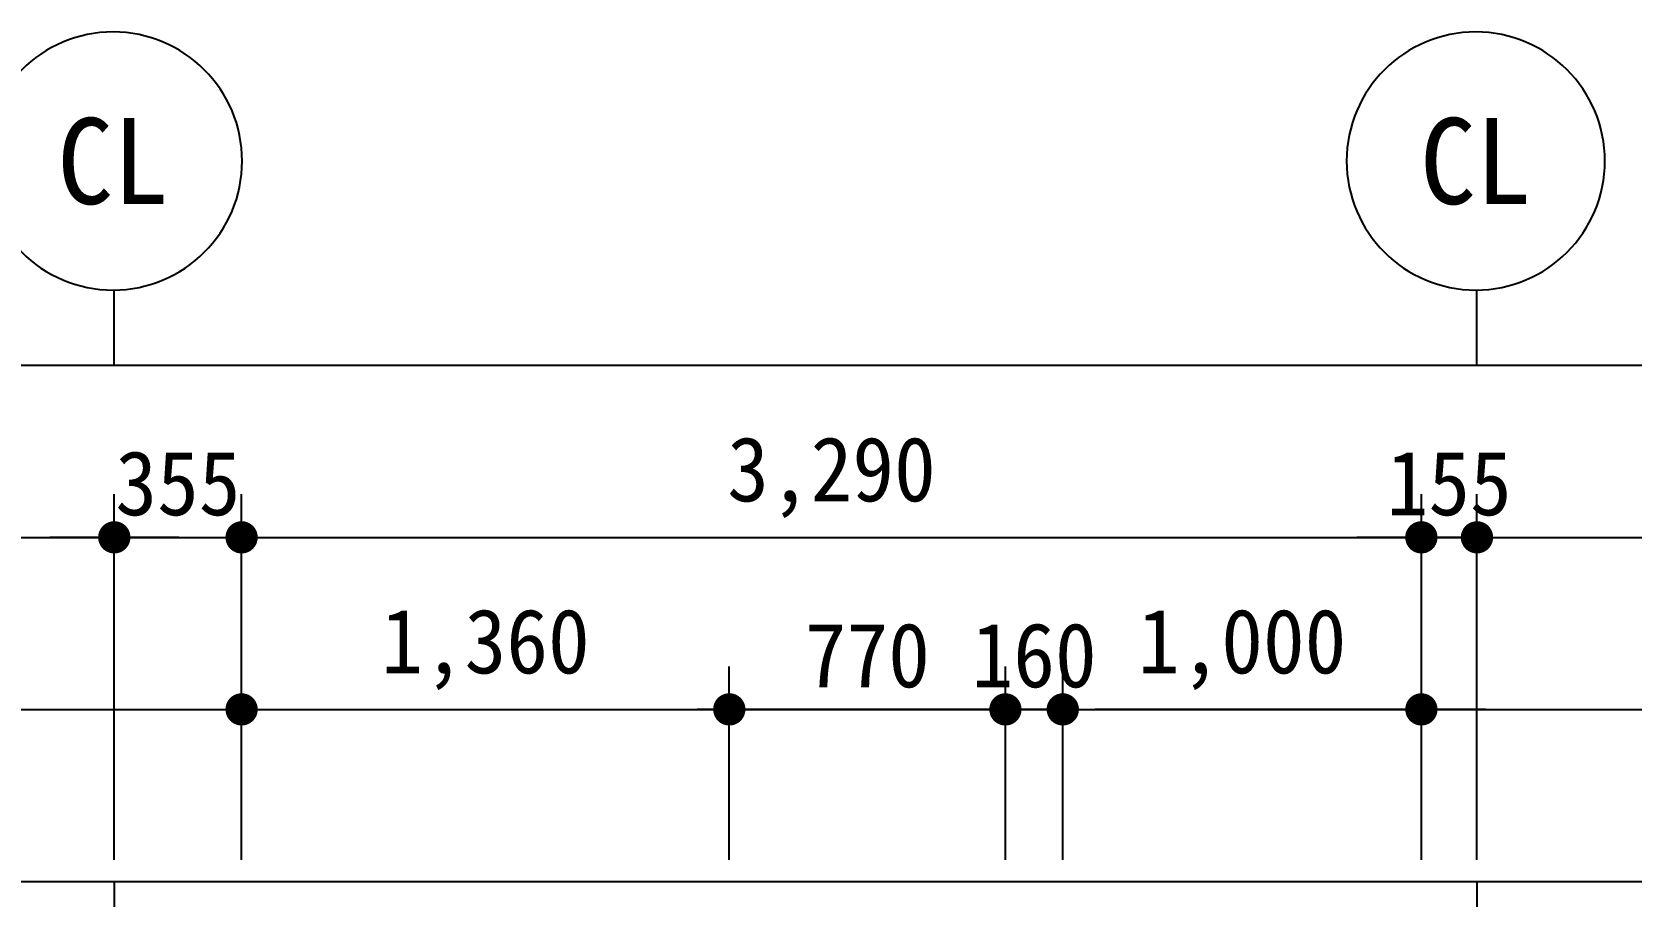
# Model space of a CAD drawing. Header units: millimetres. Extents: x -423835 to -174325, y -1379898 to -1311126.
# Drawn here: x -336660 to -332201, y -1358595 to -1356184 of the extents above; entities that cross this region are included whole.
import ezdxf
from ezdxf.enums import TextEntityAlignment as Align

# ---------------------------------------------------------------- set-up
doc = ezdxf.new("R2010")
doc.units = ezdxf.units.MM
doc.header["$LTSCALE"] = 100
doc.header["$MEASUREMENT"] = 0
doc.header["$PDSIZE"] = -10
doc.layers.get('0').update_dxf_attribs({"linetype": 'CONTINUOUS'})
doc.layers.get('Defpoints').update_dxf_attribs({"color": 153, "linetype": 'CONTINUOUS'})
doc.layers.add('A-AXIS-BUBL', color=7, linetype='CONTINUOUS', lineweight=25)
doc.layers.add('A-XXXX-TXT2', color=3, linetype='CONTINUOUS', lineweight=25)
doc.layers.add('A-DIMS', color=7, linetype='CONTINUOUS')
doc.layers.add('AA-AXIS-LINE-1', color=1, linetype='CONTINUOUS')
doc.styles.add('HY울릉도L', font='')
doc.styles.add('돋움체', font='')
doc.styles.get('HY울릉도L').set_extended_font_data('HYwulM')
doc.styles.get('돋움체').set_extended_font_data('DotumChe')
doc.dimstyles.new('CDIM', dxfattribs={"dimtxt": 3, "dimasz": 1.5, "dimexe": 2, "dimexo": 1, "dimgap": 1, "dimtad": 1, "dimdec": 0, "dimrnd": 0.5, "dimzin": 0, "dimdsep": 32, "dimlunit": 6, "dimtxsty": 'HY울릉도L', "dimblk1": '_CIDOT', "dimblk2": '_CIDOT', "dimsah": 1, "dimcen": 5.5, "dimclrd": 2, "dimclre": 2, "dimclrt": 7, "dimadec": 0, "dimazin": 0, "dimtfac": 1, "dimtdec": 0, "dimtix": 1, "dimtmove": 2, "dimatfit": 1, "dimldrblk": '_CIDOT', "dimfxl": 1, "dimtolj": 1, "dimtzin": 0, "dimlwd": -1, "dimarcsym": 0})

# ---------------------------------------------------------------- blocks, each defined once
blk = doc.blocks.new('_CIDOT')
at = {"color": 0, "linetype": 'ByBlock'}
blk.add_line((2, 0), (-1, 0), dxfattribs=at)
at = {"color": 0, "linetype": 'ByBlock', "const_width": 0.5}
blk.add_lwpolyline([(-0.25, 0, 1), (0.25, 0, 1)], format="xyb", close=True, dxfattribs=at)
blk = doc.blocks.new('*D546')
at = {"layer": 'A-DIMS', "lineweight": -2, "transparency": 16777216}
for p, q in [((-336075.4, -1358414.3), (-336075.4, -1357474.3)), ((-332785.4, -1358494.3), (-332785.4, -1357474.3))]:
    blk.add_line(p, q, dxfattribs=at)
at = {"layer": 'A-DIMS', "transparency": 16777216}
blk.add_line((-335985.4, -1357594.3), (-332875.4, -1357594.3), dxfattribs=at)
at = {"layer": 'Defpoints', "color": 0, "transparency": 16777216}
for p in [(-332785.4, -1357594.3), (-336075.4, -1358474.3), (-332785.4, -1358554.3)]:
    blk.add_point(p, dxfattribs=at)
at = {"layer": 'A-DIMS', "transparency": 16777216, "xscale": 90, "yscale": 90, "zscale": 90, "rotation": 180}
blk.add_blockref('_CIDOT', (-336075.4, -1357594.3), dxfattribs=at)
at = {"layer": 'A-DIMS', "transparency": 16777216, "xscale": 90, "yscale": 90, "zscale": 90}
blk.add_blockref('_CIDOT', (-332785.4, -1357594.3), dxfattribs=at)
at = {"layer": 'A-DIMS', "color": 3, "transparency": 16777216, "insert": (-334430.4, -1357427.2), "char_height": 180, "attachment_point": 5, "style": '돋움체'}
blk.add_mtext('\\A1;3,290', dxfattribs=at)
blk = doc.blocks.new('*D547')
at = {"layer": 'A-DIMS', "lineweight": -2, "transparency": 16777216}
for p, q in [((-336430.4, -1358494.3), (-336430.4, -1357474.3)), ((-336075.4, -1358494.3), (-336075.4, -1357474.3))]:
    blk.add_line(p, q, dxfattribs=at)
at = {"layer": 'A-DIMS', "transparency": 16777216}
for p, q in [((-336520.4, -1357594.3), (-336610.4, -1357594.3)), ((-336430.4, -1357594.3), (-336075.4, -1357594.3)), ((-335985.4, -1357594.3), (-335895.4, -1357594.3))]:
    blk.add_line(p, q, dxfattribs=at)
at = {"layer": 'Defpoints', "color": 0, "transparency": 16777216}
for p in [(-336075.4, -1357594.3), (-336430.4, -1358554.3), (-336075.4, -1358554.3)]:
    blk.add_point(p, dxfattribs=at)
at = {"layer": 'A-DIMS', "transparency": 16777216, "xscale": 90, "yscale": 90, "zscale": 90}
blk.add_blockref('_CIDOT', (-336430.4, -1357594.3), dxfattribs=at)
at = {"layer": 'A-DIMS', "transparency": 16777216, "xscale": 90, "yscale": 90, "zscale": 90, "rotation": 180}
blk.add_blockref('_CIDOT', (-336075.4, -1357594.3), dxfattribs=at)
at = {"layer": 'A-DIMS', "color": 3, "transparency": 16777216, "insert": (-336252.9, -1357444.2), "char_height": 180, "attachment_point": 5, "style": '돋움체'}
blk.add_mtext('\\A1;355', dxfattribs=at)
blk = doc.blocks.new('*D548')
at = {"layer": 'A-DIMS', "lineweight": -2, "transparency": 16777216}
for p, q in [((-332785.4, -1358494.3), (-332785.4, -1357474.3)), ((-332630.4, -1358494.3), (-332630.4, -1357474.3))]:
    blk.add_line(p, q, dxfattribs=at)
at = {"layer": 'A-DIMS', "transparency": 16777216}
for p, q in [((-332875.4, -1357594.3), (-332965.4, -1357594.3)), ((-332785.4, -1357594.3), (-332630.4, -1357594.3)), ((-332540.4, -1357594.3), (-332450.4, -1357594.3))]:
    blk.add_line(p, q, dxfattribs=at)
at = {"layer": 'Defpoints', "color": 0, "transparency": 16777216}
for p in [(-332630.4, -1357594.3), (-332785.4, -1358554.3), (-332630.4, -1358554.3)]:
    blk.add_point(p, dxfattribs=at)
at = {"layer": 'A-DIMS', "transparency": 16777216, "xscale": 90, "yscale": 90, "zscale": 90}
blk.add_blockref('_CIDOT', (-332785.4, -1357594.3), dxfattribs=at)
at = {"layer": 'A-DIMS', "transparency": 16777216, "xscale": 90, "yscale": 90, "zscale": 90, "rotation": 180}
blk.add_blockref('_CIDOT', (-332630.4, -1357594.3), dxfattribs=at)
at = {"layer": 'A-DIMS', "color": 3, "transparency": 16777216, "insert": (-332707.9, -1357444.2), "char_height": 180, "attachment_point": 5, "style": '돋움체'}
blk.add_mtext('\\A1;155', dxfattribs=at)
blk = doc.blocks.new('A$C028158C4')
at = {"layer": 'A-AXIS-BUBL', "ltscale": 0.2}
blk.add_line((0, 0), (0, 175.2), dxfattribs=at)
blk.add_circle((2.9, 475.4), 300.3, dxfattribs=at)
blk = doc.blocks.new('*D559')
at = {"layer": 'A-DIMS', "lineweight": -2, "transparency": 16777216}
for p, q in [((-336075.4, -1358494.3), (-336075.4, -1357954.3)), ((-334715.4, -1358494.3), (-334715.4, -1357954.3))]:
    blk.add_line(p, q, dxfattribs=at)
at = {"layer": 'A-DIMS', "transparency": 16777216}
blk.add_line((-335985.4, -1358074.3), (-334805.4, -1358074.3), dxfattribs=at)
at = {"layer": 'Defpoints', "color": 0, "transparency": 16777216}
for p in [(-334715.4, -1358074.3), (-336075.4, -1358554.3), (-334715.4, -1358554.3)]:
    blk.add_point(p, dxfattribs=at)
at = {"layer": 'A-DIMS', "transparency": 16777216, "xscale": 90, "yscale": 90, "zscale": 90, "rotation": 180}
blk.add_blockref('_CIDOT', (-336075.4, -1358074.3), dxfattribs=at)
at = {"layer": 'A-DIMS', "transparency": 16777216, "xscale": 90, "yscale": 90, "zscale": 90}
blk.add_blockref('_CIDOT', (-334715.4, -1358074.3), dxfattribs=at)
at = {"layer": 'A-DIMS', "color": 3, "transparency": 16777216, "insert": (-335395.4, -1357907.2), "char_height": 180, "attachment_point": 5, "style": '돋움체'}
blk.add_mtext('\\A1;1,360', dxfattribs=at)
blk = doc.blocks.new('*D560')
at = {"layer": 'A-DIMS', "lineweight": -2, "transparency": 16777216}
for p, q in [((-333945.4, -1358494.3), (-333945.4, -1357954.3)), ((-333785.4, -1358494.3), (-333785.4, -1357954.3))]:
    blk.add_line(p, q, dxfattribs=at)
at = {"layer": 'A-DIMS', "transparency": 16777216}
for p, q in [((-334035.4, -1358074.3), (-334125.4, -1358074.3)), ((-333945.4, -1358074.3), (-333785.4, -1358074.3)), ((-333695.4, -1358074.3), (-333605.4, -1358074.3))]:
    blk.add_line(p, q, dxfattribs=at)
at = {"layer": 'Defpoints', "color": 0, "transparency": 16777216}
for p in [(-333785.4, -1358074.3), (-333945.4, -1358554.3), (-333785.4, -1358554.3)]:
    blk.add_point(p, dxfattribs=at)
at = {"layer": 'A-DIMS', "transparency": 16777216, "xscale": 90, "yscale": 90, "zscale": 90}
blk.add_blockref('_CIDOT', (-333945.4, -1358074.3), dxfattribs=at)
at = {"layer": 'A-DIMS', "transparency": 16777216, "xscale": 90, "yscale": 90, "zscale": 90, "rotation": 180}
blk.add_blockref('_CIDOT', (-333785.4, -1358074.3), dxfattribs=at)
at = {"layer": 'A-DIMS', "color": 3, "transparency": 16777216, "insert": (-333865.4, -1357924.2), "char_height": 180, "attachment_point": 5, "style": '돋움체'}
blk.add_mtext('\\A1;160', dxfattribs=at)
blk = doc.blocks.new('*D563')
at = {"layer": 'A-DIMS', "lineweight": -2, "transparency": 16777216}
for p, q in [((-334715.4, -1358494.3), (-334715.4, -1357954.3)), ((-333945.4, -1358494.3), (-333945.4, -1357954.3))]:
    blk.add_line(p, q, dxfattribs=at)
at = {"layer": 'A-DIMS', "transparency": 16777216}
blk.add_line((-334035.4, -1358074.3), (-334625.4, -1358074.3), dxfattribs=at)
at = {"layer": 'Defpoints', "color": 0, "transparency": 16777216}
for p in [(-334715.4, -1358074.3), (-334715.4, -1358554.3), (-333945.4, -1358554.3)]:
    blk.add_point(p, dxfattribs=at)
at = {"layer": 'A-DIMS', "transparency": 16777216, "xscale": 90, "yscale": 90, "zscale": 90, "rotation": 180}
blk.add_blockref('_CIDOT', (-334715.4, -1358074.3), dxfattribs=at)
at = {"layer": 'A-DIMS', "transparency": 16777216, "xscale": 90, "yscale": 90, "zscale": 90}
blk.add_blockref('_CIDOT', (-333945.4, -1358074.3), dxfattribs=at)
at = {"layer": 'A-DIMS', "color": 3, "transparency": 16777216, "insert": (-334330.4, -1357924.2), "char_height": 180, "attachment_point": 5, "style": '돋움체'}
blk.add_mtext('\\A1;770', dxfattribs=at)
blk = doc.blocks.new('*D564')
at = {"layer": 'A-DIMS', "lineweight": -2, "transparency": 16777216}
for p, q in [((-333785.4, -1358494.3), (-333785.4, -1357954.3)), ((-332785.4, -1358494.3), (-332785.4, -1357954.3))]:
    blk.add_line(p, q, dxfattribs=at)
at = {"layer": 'A-DIMS', "transparency": 16777216}
blk.add_line((-332875.4, -1358074.3), (-333695.4, -1358074.3), dxfattribs=at)
at = {"layer": 'Defpoints', "color": 0, "transparency": 16777216}
for p in [(-333785.4, -1358074.3), (-333785.4, -1358554.3), (-332785.4, -1358554.3)]:
    blk.add_point(p, dxfattribs=at)
at = {"layer": 'A-DIMS', "transparency": 16777216, "xscale": 90, "yscale": 90, "zscale": 90, "rotation": 180}
blk.add_blockref('_CIDOT', (-333785.4, -1358074.3), dxfattribs=at)
at = {"layer": 'A-DIMS', "transparency": 16777216, "xscale": 90, "yscale": 90, "zscale": 90}
blk.add_blockref('_CIDOT', (-332785.4, -1358074.3), dxfattribs=at)
at = {"layer": 'A-DIMS', "color": 3, "transparency": 16777216, "insert": (-333285.4, -1357907.2), "char_height": 180, "attachment_point": 5, "style": '돋움체'}
blk.add_mtext('\\A1;1,000', dxfattribs=at)

msp = doc.modelspace()

# ---------------------------------------------------------------- linework, layer by layer
at = {"layer": 'AA-AXIS-LINE-1'}
for p, q in [((-336430.4, -1358554.3), (-336430.4, -1362132.1)), ((-332630.4, -1358554.3), (-332630.4, -1362132.1))]:
    msp.add_line(p, q, dxfattribs=at)
at = {"layer": 'Defpoints'}
for p, q in [((-338490.4, -1357114.3), (-330850.4, -1357114.3)), ((-338490.4, -1357594.3), (-330850.4, -1357594.3)), ((-338490.4, -1358074.3), (-330850.4, -1358074.3)), ((-338490.4, -1358554.3), (-330850.4, -1358554.3))]:
    msp.add_line(p, q, dxfattribs=at)

# ---------------------------------------------------------------- block references
at = {"xscale": -1.198871389330295, "yscale": 1.198871389330295, "zscale": 1.198871389330295}
for p in [(-336430.4, -1357114.3), (-332630.4, -1357114.3)]:
    msp.add_blockref('A$C028158C4', p, dxfattribs=at)

# ---------------------------------------------------------------- texts
at = {"layer": 'A-XXXX-TXT2', "ltscale": 0.2, "style": '돋움체'}
for p in [(-336434, -1356544.3), (-332634, -1356544.3)]:
    msp.add_text('CL', height=240, dxfattribs=at).set_placement(p, align=Align.MIDDLE)

# ---------------------------------------------------------------- dimensions: what is measured, and where the dimension line sits
at = {"layer": 'A-DIMS'}
for base, p1, p2, picture, middle in [((-336075.4, -1357594.3), (-336430.4, -1358554.3), (-336075.4, -1358554.3), '*D547', (-336252.9, -1357444.2)), ((-332785.4, -1357594.3), (-336075.4, -1358474.3), (-332785.4, -1358554.3), '*D546', (-334430.4, -1357427.2)), ((-332630.4, -1357594.3), (-332785.4, -1358554.3), (-332630.4, -1358554.3), '*D548', (-332707.9, -1357444.2)), ((-334715.4, -1358074.3), (-336075.4, -1358554.3), (-334715.4, -1358554.3), '*D559', (-335395.4, -1357907.2)), ((-333785.4, -1358074.3), (-333945.4, -1358554.3), (-333785.4, -1358554.3), '*D560', (-333865.4, -1357924.2))]:
    dim = msp.add_linear_dim(base=base, p1=p1, p2=p2, angle=180, dimstyle='CDIM', override={"dimscale": 60, "dimtxsty": '돋움체', "dimclrd": 256, "dimclre": 256, "dimclrt": 3}, dxfattribs=at)
    dim.commit()
    dim.dimension.update_dxf_attribs({"geometry": picture, "text_midpoint": middle})
for base, p1, p2, picture, middle in [((-334715.4, -1358074.3), (-333945.4, -1358554.3), (-334715.4, -1358554.3), '*D563', (-334330.4, -1357924.2)), ((-333785.4, -1358074.3), (-332785.4, -1358554.3), (-333785.4, -1358554.3), '*D564', (-333285.4, -1357907.2))]:
    dim = msp.add_linear_dim(base=base, p1=p1, p2=p2, dimstyle='CDIM', override={"dimscale": 60, "dimtxsty": '돋움체', "dimclrd": 256, "dimclre": 256, "dimclrt": 3}, dxfattribs=at)
    dim.commit()
    dim.dimension.update_dxf_attribs({"geometry": picture, "text_midpoint": middle})

doc.saveas('drawing.dxf')
